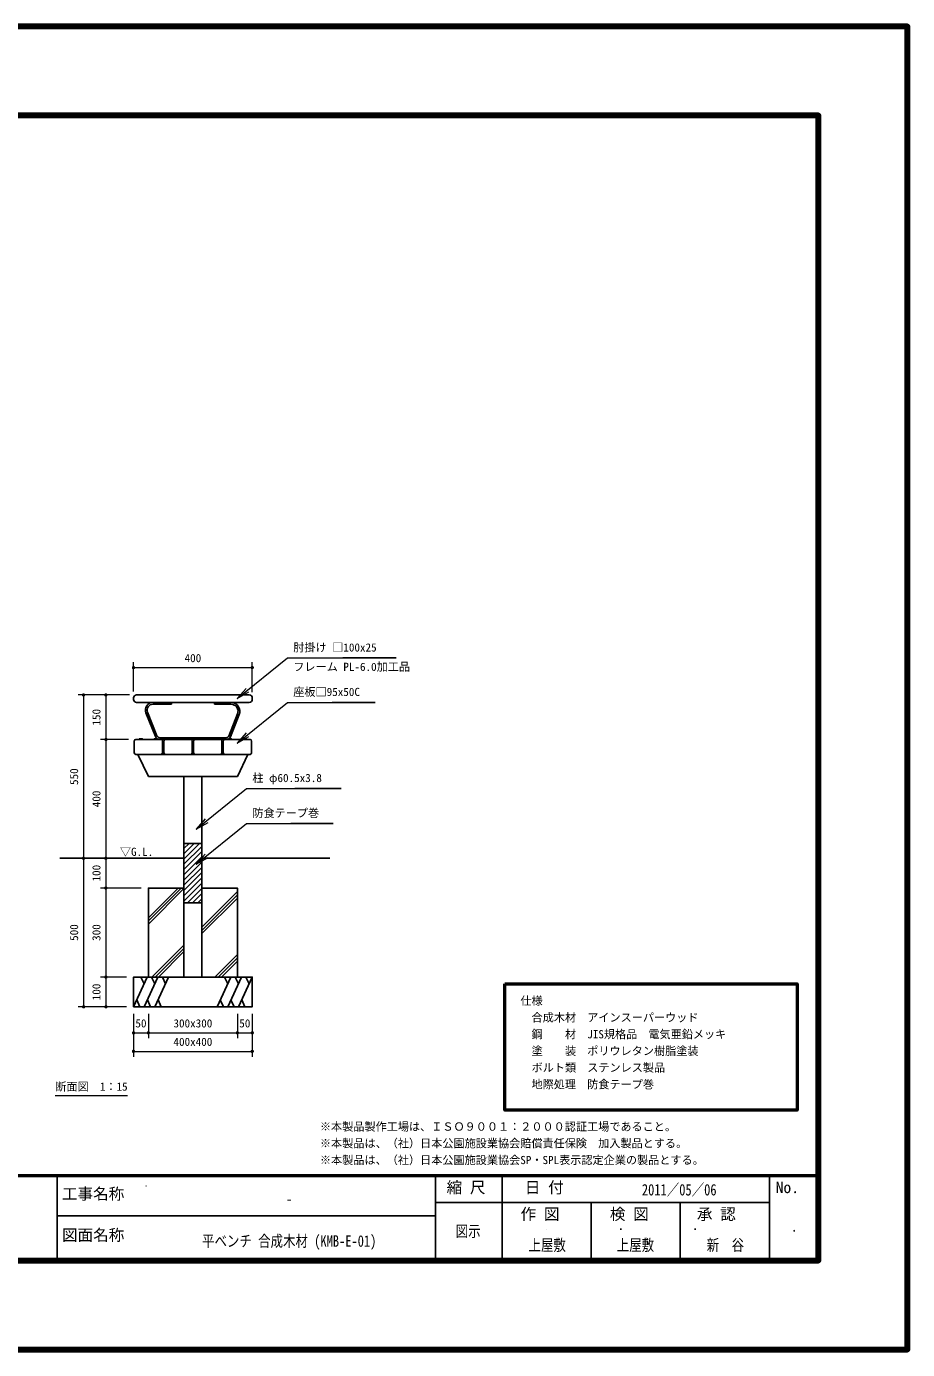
# Model space of a CAD drawing. Units: millimetres at full size, sheet at 1:15. Extents: x 0 to 6300, y 0 to 4455.
# Drawn here: x 3331 to 6300, y 0 to 4455 of the extents above; entities that cross this region are included whole.
import ezdxf
from ezdxf.enums import TextEntityAlignment as Align

# ---------------------------------------------------------------- set-up
doc = ezdxf.new("R2010")
doc.units = ezdxf.units.MM
doc.header["$LTSCALE"] = 15
doc.linetypes.add('USER1', pattern=[16.7, 0.033333, -16.666667])
doc.layers.add('D-DOC\u3000文章(説明、指示、参照事項等)', color=7, linetype='Continuous')
doc.layers.add('D-STR-TXT\u3000文字列', color=7, linetype='Continuous')
for name, color, linetype, lineweight in [('D-STR-DIM\u3000寸法線、寸法値', 7, 'Continuous', 13), ('D-STR-HTXT\u3000旗上げ', 7, 'Continuous', 13), ('D-STR\u3000構造物外形線', 1, 'Continuous', 25), ('D-TTL-FRAM\u3000タイトル枠、凡例図枠', 2, 'Continuous', 50), ('D-TTL-LINE\u3000区切り線、罫線', 7, 'Continuous', 25), ('D-TTL-TXT\u3000文字列', 7, 'Continuous', 13), ('D-TTL\u3000外枠', 2, 'Continuous', 140)]:
    doc.layers.add(name, color=color, linetype=linetype, lineweight=lineweight)
doc.styles.add('ＭＳ ゴシック', font='')
doc.styles.get('ＭＳ ゴシック').set_extended_font_data('MS Gothic')

# ---------------------------------------------------------------- blocks, each defined once
blk = doc.blocks.new('filled_dot')
at = {"color": 0, "linetype": 'Continuous', "lineweight": -2, "const_width": 1.25}
blk.add_lwpolyline([(-0.625, 0, 1), (0.625, 0, 1)], format="xyb", close=True, dxfattribs=at)
blk = doc.blocks.new('open_arrow')
at = {"color": 0, "linetype": 'Continuous', "lineweight": -2}
blk.add_lwpolyline([(7.5, 1.25), (0, 0), (7.5, -1.25)], dxfattribs=at)

msp = doc.modelspace()

# ---------------------------------------------------------------- linework, layer by layer
at = {"layer": 'D-STR-DIM\u3000寸法線、寸法値'}
for p, q in [((3692.09, 2215.53), (3692.09, 2314.22)), ((3692.09, 2296.22), (4092.09, 2296.22)), ((4092.09, 2213.03), (4092.09, 2314.22)), ((3678.09, 2204.03), (3505.79, 2204.03)), ((3523.79, 2204.03), (3523.79, 1654.03)), ((3678.09, 2204.03), (3581, 2204.03)), ((3599, 2204.03), (3599, 2054.03)), ((3675.59, 2054.03), (3581, 2054.03)), ((3675.59, 2054.03), (3581, 2054.03)), ((3599, 2054.03), (3599, 1654.03)), ((3822.84, 1654.03), (3505.79, 1654.03)), ((3822.84, 1654.03), (3505.79, 1654.03)), ((3523.79, 1654.03), (3523.79, 1154.03)), ((3837.84, 1654.03), (3581, 1654.03)), ((3837.84, 1654.03), (3581, 1654.03)), ((3599, 1654.03), (3599, 1554.03)), ((3718.09, 1554.03), (3581, 1554.03)), ((3718.09, 1554.03), (3581, 1554.03)), ((3599, 1554.03), (3599, 1254.03)), ((3668.09, 1254.03), (3581, 1254.03)), ((3668.09, 1254.03), (3581, 1254.03)), ((3599, 1254.03), (3599, 1154.03)), ((3668.09, 1154.03), (3505.79, 1154.03)), ((3668.09, 1154.03), (3581, 1154.03)), ((3692.09, 1130.03), (3692.09, 1048.3)), ((3692.09, 1130.03), (3692.09, 986.06)), ((3742.09, 1130.03), (3742.09, 1048.3)), ((3742.09, 1130.03), (3742.09, 1048.3)), ((4042.09, 1130.03), (4042.09, 1048.3)), ((4042.09, 1130.03), (4042.09, 1048.3)), ((4092.09, 1130.03), (4092.09, 1048.3)), ((4092.09, 1130.03), (4092.09, 986.06)), ((3692.09, 1066.3), (3742.09, 1066.3)), ((3742.09, 1066.3), (4042.09, 1066.3)), ((4042.09, 1066.3), (4092.09, 1066.3)), ((3692.09, 1004.06), (4092.09, 1004.06))]:
    msp.add_line(p, q, dxfattribs=at)
at = {"layer": 'D-STR-HTXT\u3000旗上げ'}
msp.add_line((3428.56, 855.82), (3672.31, 855.82), dxfattribs=at)
for points in [[(4041.27, 2191.77), (4210.99, 2328.68), (4216.99, 2328.68), (4577.25, 2328.68), (4397.12, 2328.68)], [(4041.27, 2042.09), (4210.99, 2179), (4216.99, 2179), (4506.22, 2179), (4361.61, 2179)], [(3903.39, 1752.31), (4073.1, 1889.22), (4079.1, 1889.22), (4391.22, 1889.22), (4235.16, 1889.22)], [(3903.39, 1634.29), (4073.1, 1771.2), (4079.1, 1771.2), (4364.33, 1771.2), (4221.72, 1771.2)]]:
    msp.add_lwpolyline(points, dxfattribs=at)
at = {"layer": 'D-STR\u3000構造物外形線'}
for p, q in [((3692.09, 2194.03), (3692.09, 2189.03)), ((4082.09, 2204.03), (3702.09, 2204.03)), ((4092.09, 2189.03), (4092.09, 2194.03)), ((3702.09, 2179.03), (4082.09, 2179.03)), ((3733.85, 2143.37), (3765.57, 2064.08)), ((3739.42, 2145.6), (3771.14, 2066.31)), ((3819.59, 2179.03), (3757.99, 2179.03)), ((3819.59, 2173.03), (3757.99, 2173.03)), ((3819.59, 2179.03), (3819.59, 2173.03)), ((3964.59, 2179.03), (4020.28, 2179.03)), ((3964.59, 2179.03), (3964.59, 2173.03)), ((3964.59, 2173.03), (4020.28, 2173.03)), ((4042.56, 2140.11), (4012.79, 2065.68)), ((4048.13, 2137.89), (4018.36, 2063.46)), ((3784.59, 2054.03), (3699.59, 2054.03)), ((3711.59, 2056.13), (3710.59, 2055.13)), ((3710.59, 2055.13), (3710.59, 2054.03)), ((3710.59, 2055.13), (3723.59, 2055.13)), ((3710.59, 2054.03), (3723.59, 2054.03)), ((3711.59, 2056.13), (3722.59, 2056.13)), ((3723.59, 2055.13), (3722.59, 2056.13)), ((3723.59, 2055.13), (3723.59, 2054.03)), ((3760.59, 2055.13), (3761.59, 2056.13)), ((3760.59, 2055.13), (3760.59, 2054.03)), ((3773.59, 2055.13), (3760.59, 2055.13)), ((3773.59, 2054.03), (3760.59, 2054.03)), ((3772.59, 2056.13), (3761.59, 2056.13)), ((3772.59, 2056.13), (3773.59, 2055.13)), ((3773.59, 2055.13), (3773.59, 2054.03)), ((3780.42, 2060.03), (3919.59, 2060.03)), ((3780.42, 2054.03), (3919.59, 2054.03)), ((3884.59, 2054.03), (3799.59, 2054.03)), ((3811.59, 2056.13), (3810.59, 2055.13)), ((3810.59, 2055.13), (3810.59, 2054.03)), ((3810.59, 2055.13), (3823.59, 2055.13)), ((3810.59, 2054.03), (3823.59, 2054.03)), ((3811.59, 2056.13), (3822.59, 2056.13)), ((3823.59, 2055.13), (3822.59, 2056.13)), ((3823.59, 2055.13), (3823.59, 2054.03)), ((3860.59, 2055.13), (3861.59, 2056.13)), ((3860.59, 2055.13), (3860.59, 2054.03)), ((3873.59, 2055.13), (3860.59, 2055.13)), ((3873.59, 2054.03), (3860.59, 2054.03)), ((3872.59, 2056.13), (3861.59, 2056.13)), ((4004.43, 2060.03), (3864.59, 2060.03)), ((4004.43, 2054.03), (3864.59, 2054.03)), ((3872.59, 2056.13), (3873.59, 2055.13)), ((3873.59, 2055.13), (3873.59, 2054.03)), ((3892.09, 2060.03), (3892.09, 2054.03)), ((3984.59, 2054.03), (3899.59, 2054.03)), ((3911.59, 2056.13), (3910.59, 2055.13)), ((3910.59, 2055.13), (3910.59, 2054.03)), ((3910.59, 2055.13), (3923.59, 2055.13)), ((3910.59, 2054.03), (3923.59, 2054.03)), ((3911.59, 2056.13), (3922.59, 2056.13)), ((3923.59, 2055.13), (3922.59, 2056.13)), ((3923.59, 2055.13), (3923.59, 2054.03)), ((3960.59, 2055.13), (3961.59, 2056.13)), ((3960.59, 2055.13), (3960.59, 2054.03)), ((3973.59, 2055.13), (3960.59, 2055.13)), ((3973.59, 2054.03), (3960.59, 2054.03)), ((3972.59, 2056.13), (3961.59, 2056.13)), ((3972.59, 2056.13), (3973.59, 2055.13)), ((3973.59, 2055.13), (3973.59, 2054.03)), ((4084.59, 2054.03), (3999.59, 2054.03)), ((4011.59, 2056.13), (4010.59, 2055.13)), ((4010.59, 2055.13), (4010.59, 2054.03)), ((4010.59, 2055.13), (4023.59, 2055.13)), ((4010.59, 2054.03), (4023.59, 2054.03)), ((4011.59, 2056.13), (4022.59, 2056.13)), ((4023.59, 2055.13), (4022.59, 2056.13)), ((4023.59, 2055.13), (4023.59, 2054.03)), ((4060.59, 2055.13), (4061.59, 2056.13)), ((4060.59, 2055.13), (4060.59, 2054.03)), ((4073.59, 2055.13), (4060.59, 2055.13)), ((4073.59, 2054.03), (4060.59, 2054.03)), ((4072.59, 2056.13), (4061.59, 2056.13)), ((4072.59, 2056.13), (4073.59, 2055.13)), ((4073.59, 2055.13), (4073.59, 2054.03)), ((3694.59, 2049.03), (3694.59, 2009.03)), ((3789.59, 2009.03), (3789.59, 2049.03)), ((3794.59, 2049.03), (3794.59, 2009.03)), ((3889.59, 2009.03), (3889.59, 2049.03)), ((3894.59, 2049.03), (3894.59, 2009.03)), ((3989.59, 2009.03), (3989.59, 2049.03)), ((3994.59, 2049.03), (3994.59, 2009.03)), ((4089.59, 2009.03), (4089.59, 2049.03)), ((3699.59, 2004.03), (3784.59, 2004.03)), ((3799.59, 2004.03), (3884.59, 2004.03)), ((3899.59, 2004.03), (3984.59, 2004.03)), ((3999.59, 2004.03), (4084.59, 2004.03)), ((3861.84, 1929.03), (3861.84, 1254.03)), ((3922.34, 1929.03), (3922.34, 1254.03)), ((3861.84, 1704.03), (3922.34, 1704.03)), ((3861.84, 1686.88), (3878.98, 1704.03)), ((3861.84, 1669.21), (3896.66, 1704.03)), ((3861.84, 1651.53), (3914.34, 1704.03)), ((3861.84, 1633.85), (3922.34, 1694.35)), ((3861.84, 1654.03), (3443.26, 1654.03)), ((3861.84, 1616.17), (3922.34, 1676.67)), ((3861.84, 1598.5), (3922.34, 1659)), ((4353.91, 1654.03), (3922.34, 1654.03)), ((3861.84, 1580.82), (3922.34, 1641.32)), ((3861.84, 1563.14), (3922.34, 1623.64)), ((3861.84, 1545.46), (3922.34, 1605.96)), ((3861.84, 1527.79), (3922.34, 1588.29)), ((3861.84, 1510.11), (3922.34, 1570.61)), ((3742.09, 1454.09), (3842.03, 1554.03)), ((3742.09, 1443.22), (3852.9, 1554.03)), ((3742.09, 1432.34), (3861.84, 1552.09)), ((3873.44, 1504.03), (3922.34, 1552.93)), ((3891.11, 1504.03), (3922.34, 1535.25)), ((3908.79, 1504.03), (3922.34, 1517.57)), ((3922.34, 1422.21), (4042.09, 1541.96)), ((3922.34, 1411.33), (4042.09, 1531.08)), ((3922.34, 1400.46), (4042.09, 1520.21)), ((3861.84, 1504.03), (3922.34, 1504.03)), ((3861.84, 1410.53), (3861.84, 1397.53)), ((3922.34, 1397.53), (3922.34, 1410.53)), ((3754.16, 1254.03), (3861.84, 1361.71)), ((3765.03, 1254.03), (3861.84, 1350.83)), ((3775.91, 1254.03), (3861.84, 1339.96)), ((3966.29, 1254.03), (4042.09, 1329.83)), ((3977.17, 1254.03), (4042.09, 1318.95)), ((3988.04, 1254.03), (4042.09, 1308.08)), ((3692.09, 1154.03), (3738.18, 1254.03)), ((3727.62, 1231.1), (3717.05, 1254.03)), ((3728.2, 1154.03), (3774.3, 1254.03)), ((3763.73, 1231.1), (3753.17, 1254.03)), ((3764.32, 1154.03), (3810.41, 1254.03)), ((3799.85, 1231.1), (3789.28, 1254.03)), ((3973.77, 1154.03), (4019.86, 1254.03)), ((4009.3, 1231.1), (3998.73, 1254.03)), ((4009.88, 1154.03), (4055.98, 1254.03)), ((4045.41, 1231.1), (4034.84, 1254.03)), ((4046, 1154.03), (4092.09, 1254.03)), ((4081.52, 1231.1), (4070.96, 1254.03)), ((3702.66, 1176.95), (3713.22, 1154.03)), ((3738.77, 1176.95), (3749.34, 1154.03)), ((3774.88, 1176.95), (3785.45, 1154.03)), ((3984.34, 1176.95), (3994.9, 1154.03)), ((4020.45, 1176.95), (4031.02, 1154.03)), ((4056.56, 1176.95), (4067.13, 1154.03))]:
    msp.add_line(p, q, dxfattribs=at)
for points in [[(3742.09, 1929.03), (4042.09, 1929.03), (4077.09, 2004.03), (3707.09, 2004.03)], [(3692.09, 1154.03), (4092.09, 1154.03), (4092.09, 1254.03), (3692.09, 1254.03)]]:
    msp.add_lwpolyline(points, close=True, dxfattribs=at)
msp.add_lwpolyline([(3861.84, 1554.03), (3742.09, 1554.03), (3742.09, 1254.03), (4042.09, 1254.03), (4042.09, 1554.03), (3922.34, 1554.03)], dxfattribs=at)
for centre, radius, start, end in [((3702.09, 2194.03), 10, 90, 180), ((3702.09, 2189.03), 10, 180, 270), ((4082.09, 2194.03), 10, 360, 90), ((4082.09, 2189.03), 10, 270, 0), ((3757.99, 2153.03), 26, 90, 201.80141), ((3757.99, 2153.03), 20, 90, 201.80141), ((4020.28, 2149.03), 30, 338.19859, 90), ((4020.28, 2149.03), 24, 338.19859, 90), ((3699.59, 2049.03), 5, 90, 180), ((3780.42, 2070.03), 16, 201.80141, 270), ((3780.42, 2070.03), 10, 201.80141, 270), ((3784.59, 2049.03), 5, 0, 90), ((3799.59, 2049.03), 5, 90, 180), ((3884.59, 2049.03), 5, 0, 90), ((3899.59, 2049.03), 5, 90, 180), ((3984.59, 2049.03), 5, 0, 90), ((3999.59, 2049.03), 5, 90, 180), ((4004.43, 2069.03), 9, 270, 338.19859), ((4004.43, 2069.03), 15, 270, 338.19859), ((4084.59, 2049.03), 5, 0, 90), ((3699.59, 2009.03), 5, 180.00001, 270.00001), ((3784.59, 2009.03), 5, 270, 360), ((3799.59, 2009.03), 5, 180.00001, 270.00001), ((3884.59, 2009.03), 5, 270, 360), ((3899.59, 2009.03), 5, 179.99999, 269.99999), ((3984.59, 2009.03), 5, 270, 0), ((3999.59, 2009.03), 5, 180.00001, 270.00001), ((4084.59, 2009.03), 5, 270, 360)]:
    msp.add_arc(centre, radius, start, end, dxfattribs=at)
at = {"layer": 'D-TTL-FRAM\u3000タイトル枠、凡例図枠'}
for points in [[(4942.75, 1231.16), (5928.19, 1231.16), (5928.19, 806.33), (4942.75, 806.33)], [(300, 300), (6000, 300), (6000, 585), (300, 585)]]:
    msp.add_lwpolyline(points, close=True, dxfattribs=at)
at = {"layer": 'D-TTL-LINE\u3000区切り線、罫線', "linetype": 'USER1'}
for p, q in [((3734.42, 300), (3734.42, 585)), ((5234.42, 495), (5234.42, 585)), ((5834.42, 405), (4934.42, 405))]:
    msp.add_line(p, q, dxfattribs=at)
at = {"layer": 'D-TTL-LINE\u3000区切り線、罫線'}
for p, q in [((5834.42, 300), (5834.42, 585)), ((4934.42, 495), (4709.42, 495)), ((4709.42, 450), (3434.42, 450))]:
    msp.add_line(p, q, dxfattribs=at)
for points in [[(2234.42, 585), (3434.42, 585), (3434.42, 300), (2234.42, 300)], [(3434.42, 585), (4709.42, 585), (4709.42, 300), (3434.42, 300)], [(4709.42, 585), (4934.42, 585), (4934.42, 300), (4709.42, 300)], [(4934.42, 495), (5834.42, 495), (5834.42, 585), (4934.42, 585)], [(5834.42, 585), (6000, 585), (6000, 300), (5834.42, 300)], [(4934.42, 495), (5234.42, 495), (5234.42, 300), (4934.42, 300)], [(5234.42, 495), (5534.42, 495), (5534.42, 300), (5234.42, 300)], [(5534.42, 495), (5834.42, 495), (5834.42, 300), (5534.42, 300)]]:
    msp.add_lwpolyline(points, close=True, dxfattribs=at)
at = {"layer": 'D-TTL\u3000外枠'}
for points in [[(0, 0), (6300, 0), (6300, 4455), (0, 4455)], [(300, 300), (6000, 300), (6000, 4155), (300, 4155)]]:
    msp.add_lwpolyline(points, close=True, dxfattribs=at)

# ---------------------------------------------------------------- block references
at = {"layer": 'D-STR-DIM\u3000寸法線、寸法値', "xscale": 4.5, "yscale": 4.5}
for p in [(3692.09, 2296.22), (3692.09, 1066.3), (3742.09, 1066.3), (4042.09, 1066.3), (3692.09, 1004.06)]:
    msp.add_blockref('filled_dot', p, dxfattribs=at)
for p, rotation in [((4092.09, 2296.22), 180), ((3523.79, 2204.03), 270), ((3599, 2204.03), 270), ((3599, 2054.03), 90), ((3599, 2054.03), 270), ((3523.79, 1654.03), 90), ((3523.79, 1654.03), 270), ((3599, 1654.03), 90), ((3599, 1654.03), 270), ((3599, 1554.03), 90), ((3599, 1554.03), 270), ((3599, 1254.03), 90), ((3599, 1254.03), 270), ((3523.79, 1154.03), 90), ((3599, 1154.03), 90), ((3742.09, 1066.3), 180), ((4042.09, 1066.3), 180), ((4092.09, 1066.3), 180), ((4092.09, 1004.06), 180)]:
    msp.add_blockref('filled_dot', p, dxfattribs=dict(at, rotation=rotation))
at = {"layer": 'D-STR-HTXT\u3000旗上げ', "xscale": 6, "yscale": 6, "rotation": 38.9}
for p in [(4041.27, 2191.77), (4041.27, 2042.09), (3903.39, 1752.31), (3903.39, 1634.29)]:
    msp.add_blockref('open_arrow', p, dxfattribs=at)

# ---------------------------------------------------------------- texts
at = {"layer": 'D-DOC\u3000文章(説明、指示、参照事項等)', "style": 'ＭＳ ゴシック'}
for s, p in [('仕様', (4995.72, 1187.93)), ('\u3000合成木材\u3000アインスーパーウッド', (4995.72, 1131.68)), ('\u3000鋼\u3000\u3000材\u3000JIS規格品\u3000電気亜鉛メッキ', (4995.72, 1075.43)), ('\u3000塗\u3000\u3000装\u3000ポリウレタン樹脂塗装', (4995.72, 1019.18)), ('\u3000ボルト類\u3000ステンレス製品', (4995.72, 962.93)), ('  地際処理\u3000防食テープ巻', (4995.72, 906.68)), ('※本製品製作工場は、ＩＳＯ９００１：２０００認証工場であること。', (4320.14, 764.32)), ('※本製品は、（社）日本公園施設業協会賠償責任保険\u3000加入製品とする。', (4320.14, 708.07)), ('※本製品は、（社）日本公園施設業協会SP・SPL表示認定企業の製品とする。\u3000', (4320.14, 651.82))]:
    msp.add_text(s, height=27.49, dxfattribs=at).set_placement(p, align=Align.TOP_LEFT)
at = {"layer": 'D-STR-DIM\u3000寸法線、寸法値', "style": 'ＭＳ ゴシック'}
for s, p in [('400', (3892.09, 2328.28)), ('50', (3717.09, 1098.36)), ('300x300', (3892.09, 1098.36)), ('50', (4067.09, 1098.36)), ('400x400', (3892.09, 1036.13))]:
    msp.add_text(s, height=27.49, dxfattribs=at).set_placement(p, align=Align.MIDDLE_CENTER)
for s, p in [('150', (3566.93, 2129.03)), ('550', (3491.73, 1929.03)), ('400', (3566.93, 1854.03)), ('100', (3566.93, 1604.03)), ('500', (3491.73, 1404.03)), ('300', (3566.93, 1404.03)), ('100', (3566.93, 1204.03))]:
    msp.add_text(s, height=27.49, rotation=90, dxfattribs=at).set_placement(p, align=Align.MIDDLE_CENTER)
at = {"layer": 'D-STR-HTXT\u3000旗上げ', "style": 'ＭＳ ゴシック'}
for s, p in [('肘掛け □100x25', (4230.3, 2341.99)), ('フレーム PL-6.0加工品', (4230.3, 2276.83)), ('座板□95x50C', (4230.3, 2192.31)), ('柱 φ60.5x3.8', (4092.42, 1902.53)), ('防食テープ巻', (4092.42, 1784.52)), ('断面図\u30001：15', (3428.56, 863.32))]:
    msp.add_text(s, height=27.49, dxfattribs=at).set_placement(p, align=Align.BOTTOM_LEFT)
at = {"layer": 'D-STR-TXT\u3000文字列', "style": 'ＭＳ ゴシック'}
msp.add_text('▽G.L.', height=27.49, dxfattribs=at).set_placement((3646.13, 1654.03), align=Align.BOTTOM_LEFT)
at = {"layer": 'D-TTL-TXT\u3000文字列', "style": 'ＭＳ ゴシック'}
for s, p in [('工事名称', (3450.94, 493.62)), ('縮 尺', (4746.85, 515.15)), ('日 付', (5010.46, 515.15)), ('No.', (5855.73, 515.15)), ('作 図', (4996.1, 425.42)), ('検 図', (5296.91, 425.42)), ('承 認', (5590.15, 425.42)), ('図面名称', (3450.94, 354.72))]:
    msp.add_text(s, height=38.49, dxfattribs=at).set_placement(p, align=Align.BOTTOM_LEFT)
at = {"layer": 'D-TTL-TXT\u3000文字列', "style": 'ＭＳ ゴシック', "width": 0.8}
for s, p in [('2011／05／06', (5530.67, 507.29)), ('-', (4216.56, 476.82)), ('図示', (4819.67, 367.77)), ('.', (5917.92, 385.02)), ('平ベンチ 合成木材 (KMB-E-01)', (4216.56, 334.68)), ('上屋敷', (5085.93, 321.08)), ('上屋敷', (5383.13, 321.08)), ('新\u3000谷', (5686.15, 321.08))]:
    msp.add_text(s, height=38.49, dxfattribs=at).set_placement(p, align=Align.BOTTOM_CENTER)

doc.saveas('drawing.dxf')
